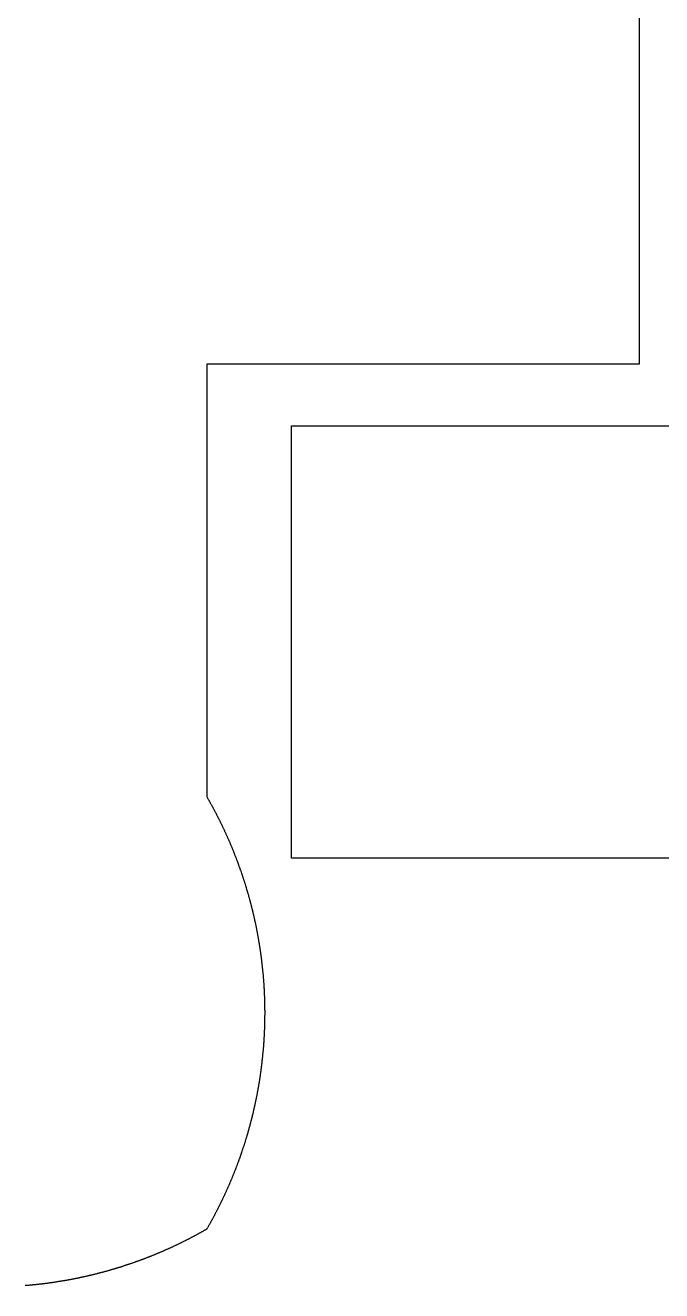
# Model space of a CAD drawing. Header units: metres. Extents: x -51 to 355, y -11 to 313.
# Drawn here: x 29.5 to 104.2, y -7.2 to 141.4 of the extents above; entities that cross this region are included whole.
import ezdxf

# ---------------------------------------------------------------- set-up
doc = ezdxf.new("R2010")
doc.units = ezdxf.units.M
doc.layers.add('body', color=10, linetype='Continuous')

msp = doc.modelspace()

# ---------------------------------------------------------------- linework, layer by layer
at = {"layer": 'body'}
for points in [[(101.6, 152.4), (101.6, 101.6), (76.2, 101.6), (50.8, 101.6), (50.8, 76.2), (50.8, 50.8), (50.82, 50.77), (50.85, 50.72), (50.88, 50.66), (50.91, 50.61), (50.94, 50.55), (50.97, 50.5), (51.01, 50.44), (51.04, 50.39), (51.07, 50.33), (51.1, 50.27), (51.13, 50.22), (51.16, 50.16), (51.19, 50.11), (51.22, 50.05), (51.25, 50), (51.29, 49.94), (51.32, 49.88), (51.35, 49.83), (51.38, 49.77), (51.41, 49.72), (51.44, 49.66), (51.47, 49.61), (51.5, 49.55), (51.53, 49.49), (51.56, 49.44), (51.59, 49.38), (51.62, 49.32), (51.65, 49.27), (51.68, 49.21), (51.71, 49.16), (51.74, 49.1), (51.77, 49.04), (51.8, 48.99), (51.83, 48.93), (51.86, 48.87), (51.89, 48.82), (51.92, 48.76), (51.95, 48.7), (51.97, 48.65), (52, 48.59), (52.03, 48.53), (52.06, 48.48), (52.09, 48.42), (52.12, 48.36), (52.15, 48.31), (52.18, 48.25), (52.21, 48.19), (52.23, 48.14), (52.26, 48.08), (52.29, 48.02), (52.32, 47.96), (52.35, 47.91), (52.38, 47.85), (52.4, 47.79), (52.43, 47.74), (52.46, 47.68), (52.49, 47.62), (52.52, 47.56), (52.54, 47.51), (52.57, 47.45), (52.6, 47.39), (52.63, 47.33), (52.65, 47.28), (52.68, 47.22), (52.71, 47.16), (52.74, 47.1), (52.76, 47.05), (52.79, 46.99), (52.82, 46.93), (52.84, 46.87), (52.87, 46.81), (52.9, 46.76), (52.93, 46.7), (52.95, 46.64), (52.98, 46.58), (53.01, 46.53), (53.03, 46.47), (53.06, 46.41), (53.08, 46.35), (53.11, 46.29), (53.14, 46.23), (53.16, 46.18), (53.19, 46.12), (53.21, 46.06), (53.24, 46), (53.27, 45.94), (53.29, 45.89), (53.32, 45.83), (53.34, 45.77), (53.37, 45.71), (53.39, 45.65), (53.42, 45.59), (53.45, 45.53), (53.47, 45.48), (53.5, 45.42), (53.52, 45.36), (53.55, 45.3), (53.57, 45.24), (53.6, 45.18), (53.62, 45.12), (53.64, 45.07), (53.67, 45.01), (53.69, 44.95), (53.72, 44.89), (53.74, 44.83), (53.77, 44.77), (53.79, 44.71), (53.82, 44.65), (53.84, 44.59), (53.86, 44.54), (53.89, 44.48), (53.91, 44.42), (53.94, 44.36), (53.96, 44.3), (53.98, 44.24), (54.01, 44.18), (54.03, 44.12), (54.05, 44.06), (54.08, 44), (54.1, 43.94), (54.12, 43.88), (54.15, 43.82), (54.17, 43.77), (54.19, 43.71), (54.22, 43.65), (54.24, 43.59), (54.26, 43.53), (54.28, 43.47), (54.31, 43.41), (54.33, 43.35), (54.35, 43.29), (54.37, 43.23), (54.4, 43.17), (54.42, 43.11), (54.44, 43.05), (54.46, 42.99), (54.49, 42.93), (54.51, 42.87), (54.53, 42.81), (54.55, 42.75), (54.57, 42.69), (54.59, 42.63), (54.62, 42.57), (54.64, 42.51), (54.66, 42.45), (54.68, 42.39), (54.7, 42.33), (54.72, 42.27), (54.74, 42.21), (54.76, 42.15), (54.79, 42.09), (54.81, 42.03), (54.83, 41.97), (54.85, 41.91), (54.87, 41.85), (54.89, 41.79), (54.91, 41.73), (54.93, 41.67), (54.95, 41.61), (54.97, 41.55), (54.99, 41.49), (55.01, 41.43), (55.03, 41.37), (55.05, 41.31), (55.07, 41.24), (55.09, 41.18), (55.11, 41.12), (55.13, 41.06), (55.15, 41), (55.17, 40.94), (55.19, 40.88), (55.21, 40.82), (55.23, 40.76), (55.25, 40.7), (55.27, 40.64), (55.29, 40.58), (55.3, 40.52), (55.32, 40.46), (55.34, 40.39), (55.36, 40.33), (55.38, 40.27), (55.4, 40.21), (55.42, 40.15), (55.44, 40.09), (55.45, 40.03), (55.47, 39.97), (55.49, 39.91), (55.51, 39.85), (55.53, 39.78), (55.55, 39.72), (55.56, 39.66), (55.58, 39.6), (55.6, 39.54), (55.62, 39.48), (55.63, 39.42), (55.65, 39.36), (55.67, 39.29), (55.69, 39.23), (55.7, 39.17), (55.72, 39.11), (55.74, 39.05), (55.76, 38.99), (55.77, 38.93), (55.79, 38.86), (55.81, 38.8), (55.82, 38.74), (55.84, 38.68), (55.86, 38.62), (55.87, 38.56), (55.89, 38.5), (55.91, 38.43), (55.92, 38.37), (55.94, 38.31), (55.95, 38.25), (55.97, 38.19), (55.99, 38.13), (56, 38.06), (56.02, 38), (56.03, 37.94), (56.05, 37.88), (56.07, 37.82), (56.08, 37.75), (56.1, 37.69), (56.11, 37.63), (56.13, 37.57), (56.14, 37.51), (56.16, 37.45), (56.17, 37.38), (56.19, 37.32), (56.2, 37.26), (56.22, 37.2), (56.23, 37.14), (56.25, 37.07), (56.26, 37.01), (56.28, 36.95), (56.29, 36.89), (56.3, 36.82), (56.32, 36.76), (56.33, 36.7), (56.35, 36.64), (56.36, 36.58), (56.38, 36.51), (56.39, 36.45), (56.4, 36.39), (56.42, 36.33), (56.43, 36.27), (56.44, 36.2), (56.46, 36.14), (56.47, 36.08), (56.48, 36.02), (56.5, 35.95), (56.51, 35.89), (56.52, 35.83), (56.54, 35.77), (56.55, 35.7), (56.56, 35.64), (56.58, 35.58), (56.59, 35.52), (56.6, 35.45), (56.61, 35.39), (56.63, 35.33), (56.64, 35.27), (56.65, 35.2), (56.66, 35.14), (56.68, 35.08), (56.69, 35.02), (56.7, 34.95), (56.71, 34.89), (56.72, 34.83), (56.74, 34.77), (56.75, 34.7), (56.76, 34.64), (56.77, 34.58), (56.78, 34.52), (56.79, 34.45), (56.8, 34.39), (56.82, 34.33), (56.83, 34.26), (56.84, 34.2), (56.85, 34.14), (56.86, 34.08), (56.87, 34.01), (56.88, 33.95), (56.89, 33.89), (56.9, 33.82), (56.91, 33.76), (56.92, 33.7), (56.93, 33.64), (56.94, 33.57), (56.95, 33.51), (56.96, 33.45), (56.97, 33.38), (56.98, 33.32), (56.99, 33.26), (57, 33.2), (57.01, 33.13), (57.02, 33.07), (57.03, 33.01), (57.04, 32.94), (57.05, 32.88), (57.06, 32.82), (57.07, 32.75), (57.08, 32.69), (57.09, 32.63), (57.1, 32.56), (57.11, 32.5), (57.12, 32.44), (57.12, 32.38), (57.13, 32.31), (57.14, 32.25), (57.15, 32.19), (57.16, 32.12), (57.17, 32.06), (57.18, 32), (57.18, 31.93), (57.19, 31.87), (57.2, 31.81), (57.21, 31.74), (57.22, 31.68), (57.22, 31.62), (57.23, 31.55), (57.24, 31.49), (57.25, 31.43), (57.25, 31.36), (57.26, 31.3), (57.27, 31.24), (57.28, 31.17), (57.28, 31.11), (57.29, 31.05), (57.3, 30.98), (57.31, 30.92), (57.31, 30.86), (57.32, 30.79), (57.33, 30.73), (57.33, 30.67), (57.34, 30.6), (57.35, 30.54), (57.35, 30.48), (57.36, 30.41), (57.36, 30.35), (57.37, 30.29), (57.38, 30.22), (57.38, 30.16), (57.39, 30.1), (57.39, 30.03), (57.4, 29.97), (57.41, 29.91), (57.41, 29.84), (57.42, 29.78), (57.42, 29.71), (57.43, 29.65), (57.43, 29.59), (57.44, 29.52), (57.44, 29.46), (57.45, 29.4), (57.45, 29.33), (57.46, 29.27), (57.46, 29.21), (57.47, 29.14), (57.47, 29.08), (57.48, 29.02), (57.48, 28.95), (57.49, 28.89), (57.49, 28.82), (57.49, 28.76), (57.5, 28.7), (57.5, 28.63), (57.51, 28.57), (57.51, 28.51), (57.51, 28.44), (57.52, 28.38), (57.52, 28.32), (57.53, 28.25), (57.53, 28.19), (57.53, 28.12), (57.54, 28.06), (57.54, 28), (57.54, 27.93), (57.55, 27.87), (57.55, 27.81), (57.55, 27.74), (57.55, 27.68), (57.56, 27.62), (57.56, 27.55), (57.56, 27.49), (57.57, 27.42), (57.57, 27.36), (57.57, 27.3), (57.57, 27.23), (57.58, 27.17), (57.58, 27.11), (57.58, 27.04), (57.58, 26.98), (57.58, 26.91), (57.59, 26.85), (57.59, 26.79), (57.59, 26.72), (57.59, 26.66), (57.59, 26.6), (57.59, 26.53), (57.59, 26.47), (57.6, 26.4), (57.6, 26.34), (57.6, 26.28), (57.6, 26.21), (57.6, 26.15), (57.6, 26.09), (57.6, 26.02), (57.6, 25.96), (57.6, 25.89), (57.6, 25.83), (57.6, 25.77), (57.61, 25.7), (57.61, 25.64), (57.61, 25.58), (57.61, 25.51), (57.61, 25.45), (57.61, 25.38), (57.61, 25.32), (57.61, 25.26), (57.61, 25.19), (57.61, 25.13), (57.6, 25.07), (57.6, 25), (57.6, 24.94), (57.6, 24.87), (57.6, 24.81), (57.6, 24.75), (57.6, 24.68), (57.6, 24.62), (57.6, 24.56), (57.6, 24.49), (57.6, 24.43), (57.6, 24.36), (57.59, 24.3), (57.59, 24.24), (57.59, 24.17), (57.59, 24.11), (57.59, 24.05), (57.59, 23.98), (57.58, 23.92), (57.58, 23.85), (57.58, 23.79), (57.58, 23.73), (57.58, 23.66), (57.57, 23.6), (57.57, 23.54), (57.57, 23.47), (57.57, 23.41), (57.56, 23.35), (57.56, 23.28), (57.56, 23.22), (57.56, 23.15), (57.55, 23.09), (57.55, 23.03), (57.55, 22.96), (57.54, 22.9), (57.54, 22.84), (57.54, 22.77), (57.53, 22.71), (57.53, 22.64), (57.53, 22.58), (57.52, 22.52), (57.52, 22.45), (57.52, 22.39), (57.51, 22.33), (57.51, 22.26), (57.5, 22.2), (57.5, 22.14), (57.5, 22.07), (57.49, 22.01), (57.49, 21.94), (57.48, 21.88), (57.48, 21.82), (57.47, 21.75), (57.47, 21.69), (57.47, 21.63), (57.46, 21.56), (57.46, 21.5), (57.45, 21.44), (57.45, 21.37), (57.44, 21.31), (57.44, 21.25), (57.43, 21.18), (57.43, 21.12), (57.42, 21.06), (57.41, 20.99), (57.41, 20.93), (57.4, 20.86), (57.4, 20.8), (57.39, 20.74), (57.39, 20.67), (57.38, 20.61), (57.37, 20.55), (57.37, 20.48), (57.36, 20.42), (57.35, 20.36), (57.35, 20.29), (57.34, 20.23), (57.34, 20.17), (57.33, 20.1), (57.32, 20.04), (57.32, 19.98), (57.31, 19.91), (57.3, 19.85), (57.29, 19.79), (57.29, 19.72), (57.28, 19.66), (57.27, 19.6), (57.27, 19.53), (57.26, 19.47), (57.25, 19.41), (57.24, 19.34), (57.24, 19.28), (57.23, 19.22), (57.22, 19.15), (57.21, 19.09), (57.2, 19.03), (57.2, 18.96), (57.19, 18.9), (57.18, 18.84), (57.17, 18.77), (57.16, 18.71), (57.16, 18.65), (57.15, 18.58), (57.14, 18.52), (57.13, 18.46), (57.12, 18.39), (57.11, 18.33), (57.1, 18.27), (57.09, 18.21), (57.08, 18.14), (57.08, 18.08), (57.07, 18.02), (57.06, 17.95), (57.05, 17.89), (57.04, 17.83), (57.03, 17.76), (57.02, 17.7), (57.01, 17.64), (57, 17.57), (56.99, 17.51), (56.98, 17.45), (56.97, 17.39), (56.96, 17.32), (56.95, 17.26), (56.94, 17.2), (56.93, 17.13), (56.92, 17.07), (56.91, 17.01), (56.9, 16.95), (56.89, 16.88), (56.88, 16.82), (56.87, 16.76), (56.85, 16.69), (56.84, 16.63), (56.83, 16.57), (56.82, 16.51), (56.81, 16.44), (56.8, 16.38), (56.79, 16.32), (56.78, 16.25), (56.76, 16.19), (56.75, 16.13), (56.74, 16.07), (56.73, 16), (56.72, 15.94), (56.71, 15.88), (56.69, 15.82), (56.68, 15.75), (56.67, 15.69), (56.66, 15.63), (56.64, 15.57), (56.63, 15.5), (56.62, 15.44), (56.61, 15.38), (56.59, 15.32), (56.58, 15.25), (56.57, 15.19), (56.56, 15.13), (56.54, 15.07), (56.53, 15), (56.52, 14.94), (56.5, 14.88), (56.49, 14.82), (56.48, 14.75), (56.46, 14.69), (56.45, 14.63), (56.44, 14.57), (56.42, 14.51), (56.41, 14.44), (56.4, 14.38), (56.38, 14.32), (56.37, 14.26), (56.35, 14.19), (56.34, 14.13), (56.33, 14.07), (56.31, 14.01), (56.3, 13.95), (56.28, 13.88), (56.27, 13.82), (56.25, 13.76), (56.24, 13.7), (56.22, 13.64), (56.21, 13.57), (56.2, 13.51), (56.18, 13.45), (56.17, 13.39), (56.15, 13.33), (56.13, 13.26), (56.12, 13.2), (56.1, 13.14), (56.09, 13.08), (56.07, 13.02), (56.06, 12.95), (56.04, 12.89), (56.03, 12.83), (56.01, 12.77), (55.99, 12.71), (55.98, 12.65), (55.96, 12.58), (55.95, 12.52), (55.93, 12.46), (55.91, 12.4), (55.9, 12.34), (55.88, 12.28), (55.86, 12.21), (55.85, 12.15), (55.83, 12.09), (55.81, 12.03), (55.8, 11.97), (55.78, 11.91), (55.76, 11.84), (55.75, 11.78), (55.73, 11.72), (55.71, 11.66), (55.7, 11.6), (55.68, 11.54), (55.66, 11.48), (55.64, 11.42), (55.63, 11.35), (55.61, 11.29), (55.59, 11.23), (55.57, 11.17), (55.55, 11.11), (55.54, 11.05), (55.52, 10.99), (55.5, 10.93), (55.48, 10.86), (55.46, 10.8), (55.45, 10.74), (55.43, 10.68), (55.41, 10.62), (55.39, 10.56), (55.37, 10.5), (55.35, 10.44), (55.33, 10.38), (55.31, 10.32), (55.3, 10.25), (55.28, 10.19), (55.26, 10.13), (55.24, 10.07), (55.22, 10.01), (55.2, 9.95), (55.18, 9.89), (55.16, 9.83), (55.14, 9.77), (55.12, 9.71), (55.1, 9.65), (55.08, 9.59), (55.06, 9.53), (55.04, 9.47), (55.02, 9.41), (55, 9.34), (54.98, 9.28), (54.96, 9.22), (54.94, 9.16), (54.92, 9.1), (54.9, 9.04), (54.88, 8.98), (54.86, 8.92), (54.84, 8.86), (54.82, 8.8), (54.8, 8.74), (54.78, 8.68), (54.75, 8.62), (54.73, 8.56), (54.71, 8.5), (54.69, 8.44), (54.67, 8.38), (54.65, 8.32), (54.63, 8.26), (54.61, 8.2), (54.58, 8.14), (54.56, 8.08), (54.54, 8.02), (54.52, 7.96), (54.5, 7.9), (54.47, 7.84), (54.45, 7.78), (54.43, 7.72), (54.41, 7.66), (54.39, 7.6), (54.36, 7.54), (54.34, 7.48), (54.32, 7.42), (54.3, 7.36), (54.27, 7.3), (54.25, 7.24), (54.23, 7.18), (54.2, 7.13), (54.18, 7.07), (54.16, 7.01), (54.14, 6.95), (54.11, 6.89), (54.09, 6.83), (54.07, 6.77), (54.04, 6.71), (54.02, 6.65), (54, 6.59), (53.97, 6.53), (53.95, 6.47), (53.92, 6.41), (53.9, 6.35), (53.88, 6.3), (53.85, 6.24), (53.83, 6.18), (53.8, 6.12), (53.78, 6.06), (53.76, 6), (53.73, 5.94), (53.71, 5.88), (53.68, 5.82), (53.66, 5.76), (53.63, 5.71), (53.61, 5.65), (53.58, 5.59), (53.56, 5.53), (53.53, 5.47), (53.51, 5.41), (53.48, 5.35), (53.46, 5.3), (53.43, 5.24), (53.41, 5.18), (53.38, 5.12), (53.36, 5.06), (53.33, 5), (53.31, 4.94), (53.28, 4.89), (53.25, 4.83), (53.23, 4.77), (53.2, 4.71), (53.18, 4.65), (53.15, 4.6), (53.12, 4.54), (53.1, 4.48), (53.07, 4.42), (53.05, 4.36), (53.02, 4.3), (52.99, 4.25), (52.97, 4.19), (52.94, 4.13), (52.91, 4.07), (52.89, 4.02), (52.86, 3.96), (52.83, 3.9), (52.8, 3.84), (52.78, 3.78), (52.75, 3.73), (52.72, 3.67), (52.7, 3.61), (52.67, 3.55), (52.64, 3.5), (52.61, 3.44), (52.59, 3.38), (52.56, 3.32), (52.53, 3.27), (52.5, 3.21), (52.47, 3.15), (52.45, 3.09), (52.42, 3.04), (52.39, 2.98), (52.36, 2.92), (52.33, 2.87), (52.31, 2.81), (52.28, 2.75), (52.25, 2.69), (52.22, 2.64), (52.19, 2.58), (52.16, 2.52), (52.13, 2.47), (52.11, 2.41), (52.08, 2.35), (52.05, 2.3), (52.02, 2.24), (51.99, 2.18), (51.96, 2.13), (51.93, 2.07), (51.9, 2.01), (51.87, 1.96), (51.84, 1.9), (51.81, 1.84), (51.78, 1.79), (51.75, 1.73), (51.72, 1.67), (51.7, 1.62), (51.67, 1.56), (51.64, 1.5), (51.61, 1.45), (51.58, 1.39), (51.54, 1.34), (51.51, 1.28), (51.48, 1.22), (51.45, 1.17), (51.42, 1.11), (51.39, 1.06), (51.36, 1), (51.33, 0.94), (51.3, 0.89), (51.27, 0.83), (51.24, 0.78), (51.21, 0.72), (51.18, 0.67), (51.15, 0.61), (51.12, 0.55), (51.08, 0.5), (51.05, 0.44), (51.02, 0.39), (50.99, 0.33), (50.96, 0.28), (50.93, 0.22), (50.9, 0.17), (50.86, 0.11), (50.83, 0.06), (50.8, 0), (50.8, 0)], [(213.14, 94.37), (213.14, 43.57), (187.74, 43.57), (162.34, 43.57), (162.34, 18.17), (162.34, -7.23), (111.54, -7.23), (111.54, 18.17), (111.54, 43.57), (86.14, 43.57), (60.74, 43.57), (60.74, 94.37), (86.14, 94.37), (111.54, 94.37), (111.54, 119.77), (111.54, 145.17)], [(50.8, 0), (50.77, -0.02), (50.72, -0.05), (50.66, -0.08), (50.61, -0.11), (50.55, -0.14), (50.5, -0.17), (50.44, -0.21), (50.39, -0.24), (50.33, -0.27), (50.27, -0.3), (50.22, -0.33), (50.16, -0.36), (50.11, -0.39), (50.05, -0.42), (50, -0.45), (49.94, -0.49), (49.88, -0.52), (49.83, -0.55), (49.77, -0.58), (49.72, -0.61), (49.66, -0.64), (49.61, -0.67), (49.55, -0.7), (49.49, -0.73), (49.44, -0.76), (49.38, -0.79), (49.32, -0.82), (49.27, -0.85), (49.21, -0.88), (49.16, -0.91), (49.1, -0.94), (49.04, -0.97), (48.99, -1), (48.93, -1.03), (48.87, -1.06), (48.82, -1.09), (48.76, -1.12), (48.7, -1.15), (48.65, -1.17), (48.59, -1.2), (48.53, -1.23), (48.48, -1.26), (48.42, -1.29), (48.36, -1.32), (48.31, -1.35), (48.25, -1.38), (48.19, -1.41), (48.14, -1.43), (48.08, -1.46), (48.02, -1.49), (47.96, -1.52), (47.91, -1.55), (47.85, -1.58), (47.79, -1.6), (47.74, -1.63), (47.68, -1.66), (47.62, -1.69), (47.56, -1.72), (47.51, -1.74), (47.45, -1.77), (47.39, -1.8), (47.33, -1.83), (47.28, -1.85), (47.22, -1.88), (47.16, -1.91), (47.1, -1.94), (47.05, -1.96), (46.99, -1.99), (46.93, -2.02), (46.87, -2.04), (46.81, -2.07), (46.76, -2.1), (46.7, -2.13), (46.64, -2.15), (46.58, -2.18), (46.53, -2.21), (46.47, -2.23), (46.41, -2.26), (46.35, -2.28), (46.29, -2.31), (46.23, -2.34), (46.18, -2.36), (46.12, -2.39), (46.06, -2.41), (46, -2.44), (45.94, -2.47), (45.89, -2.49), (45.83, -2.52), (45.77, -2.54), (45.71, -2.57), (45.65, -2.59), (45.59, -2.62), (45.53, -2.65), (45.48, -2.67), (45.42, -2.7), (45.36, -2.72), (45.3, -2.75), (45.24, -2.77), (45.18, -2.8), (45.12, -2.82), (45.07, -2.84), (45.01, -2.87), (44.95, -2.89), (44.89, -2.92), (44.83, -2.94), (44.77, -2.97), (44.71, -2.99), (44.65, -3.02), (44.59, -3.04), (44.54, -3.06), (44.48, -3.09), (44.42, -3.11), (44.36, -3.14), (44.3, -3.16), (44.24, -3.18), (44.18, -3.21), (44.12, -3.23), (44.06, -3.25), (44, -3.28), (43.94, -3.3), (43.88, -3.32), (43.82, -3.35), (43.77, -3.37), (43.71, -3.39), (43.65, -3.42), (43.59, -3.44), (43.53, -3.46), (43.47, -3.48), (43.41, -3.51), (43.35, -3.53), (43.29, -3.55), (43.23, -3.57), (43.17, -3.6), (43.11, -3.62), (43.05, -3.64), (42.99, -3.66), (42.93, -3.69), (42.87, -3.71), (42.81, -3.73), (42.75, -3.75), (42.69, -3.77), (42.63, -3.79), (42.57, -3.82), (42.51, -3.84), (42.45, -3.86), (42.39, -3.88), (42.33, -3.9), (42.27, -3.92), (42.21, -3.94), (42.15, -3.96), (42.09, -3.99), (42.03, -4.01), (41.97, -4.03), (41.91, -4.05), (41.85, -4.07), (41.79, -4.09), (41.73, -4.11), (41.67, -4.13), (41.61, -4.15), (41.55, -4.17), (41.49, -4.19), (41.43, -4.21), (41.37, -4.23), (41.31, -4.25), (41.24, -4.27), (41.18, -4.29), (41.12, -4.31), (41.06, -4.33), (41, -4.35), (40.94, -4.37), (40.88, -4.39), (40.82, -4.41), (40.76, -4.43), (40.7, -4.45), (40.64, -4.47), (40.58, -4.49), (40.52, -4.5), (40.46, -4.52), (40.39, -4.54), (40.33, -4.56), (40.27, -4.58), (40.21, -4.6), (40.15, -4.62), (40.09, -4.64), (40.03, -4.65), (39.97, -4.67), (39.91, -4.69), (39.85, -4.71), (39.78, -4.73), (39.72, -4.75), (39.66, -4.76), (39.6, -4.78), (39.54, -4.8), (39.48, -4.82), (39.42, -4.83), (39.36, -4.85), (39.29, -4.87), (39.23, -4.89), (39.17, -4.9), (39.11, -4.92), (39.05, -4.94), (38.99, -4.96), (38.93, -4.97), (38.86, -4.99), (38.8, -5.01), (38.74, -5.02), (38.68, -5.04), (38.62, -5.06), (38.56, -5.07), (38.5, -5.09), (38.43, -5.11), (38.37, -5.12), (38.31, -5.14), (38.25, -5.15), (38.19, -5.17), (38.13, -5.19), (38.06, -5.2), (38, -5.22), (37.94, -5.23), (37.88, -5.25), (37.82, -5.27), (37.75, -5.28), (37.69, -5.3), (37.63, -5.31), (37.57, -5.33), (37.51, -5.34), (37.45, -5.36), (37.38, -5.37), (37.32, -5.39), (37.26, -5.4), (37.2, -5.42), (37.14, -5.43), (37.07, -5.45), (37.01, -5.46), (36.95, -5.48), (36.89, -5.49), (36.82, -5.5), (36.76, -5.52), (36.7, -5.53), (36.64, -5.55), (36.58, -5.56), (36.51, -5.58), (36.45, -5.59), (36.39, -5.6), (36.33, -5.62), (36.27, -5.63), (36.2, -5.64), (36.14, -5.66), (36.08, -5.67), (36.02, -5.68), (35.95, -5.7), (35.89, -5.71), (35.83, -5.72), (35.77, -5.74), (35.7, -5.75), (35.64, -5.76), (35.58, -5.78), (35.52, -5.79), (35.45, -5.8), (35.39, -5.81), (35.33, -5.83), (35.27, -5.84), (35.2, -5.85), (35.14, -5.86), (35.08, -5.88), (35.02, -5.89), (34.95, -5.9), (34.89, -5.91), (34.83, -5.92), (34.77, -5.94), (34.7, -5.95), (34.64, -5.96), (34.58, -5.97), (34.52, -5.98), (34.45, -5.99), (34.39, -6), (34.33, -6.02), (34.26, -6.03), (34.2, -6.04), (34.14, -6.05), (34.08, -6.06), (34.01, -6.07), (33.95, -6.08), (33.89, -6.09), (33.82, -6.1), (33.76, -6.11), (33.7, -6.12), (33.64, -6.13), (33.57, -6.14), (33.51, -6.15), (33.45, -6.16), (33.38, -6.17), (33.32, -6.18), (33.26, -6.19), (33.2, -6.2), (33.13, -6.21), (33.07, -6.22), (33.01, -6.23), (32.94, -6.24), (32.88, -6.25), (32.82, -6.26), (32.75, -6.27), (32.69, -6.28), (32.63, -6.29), (32.56, -6.3), (32.5, -6.31), (32.44, -6.32), (32.38, -6.32), (32.31, -6.33), (32.25, -6.34), (32.19, -6.35), (32.12, -6.36), (32.06, -6.37), (32, -6.38), (31.93, -6.38), (31.87, -6.39), (31.81, -6.4), (31.74, -6.41), (31.68, -6.42), (31.62, -6.42), (31.55, -6.43), (31.49, -6.44), (31.43, -6.45), (31.36, -6.45), (31.3, -6.46), (31.24, -6.47), (31.17, -6.48), (31.11, -6.48), (31.05, -6.49), (30.98, -6.5), (30.92, -6.51), (30.86, -6.51), (30.79, -6.52), (30.73, -6.53), (30.67, -6.53), (30.6, -6.54), (30.54, -6.55), (30.48, -6.55), (30.41, -6.56), (30.35, -6.56), (30.29, -6.57), (30.22, -6.58), (30.16, -6.58), (30.1, -6.59), (30.03, -6.59), (29.97, -6.6), (29.91, -6.61), (29.84, -6.61), (29.78, -6.62), (29.71, -6.62), (29.65, -6.63), (29.59, -6.63), (29.52, -6.64), (29.46, -6.64)]]:
    msp.add_lwpolyline(points, dxfattribs=at)

doc.saveas('drawing.dxf')
